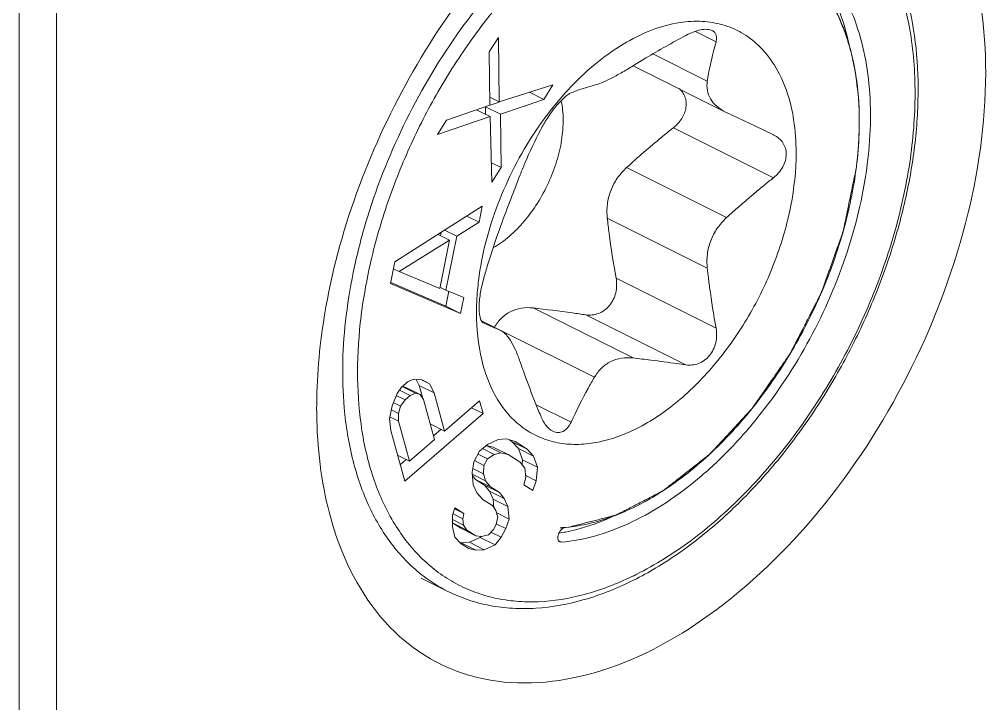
# Model space of a CAD drawing. Header units: millimetres. Extents: x 1177 to 4147, y 93 to 2194.
# Drawn here: x 3561.72 to 3568.16, y 1098.78 to 1103.33 of the extents above; entities that cross this region are included whole.
import ezdxf

# ---------------------------------------------------------------- set-up
doc = ezdxf.new("R2010")
doc.units = ezdxf.units.MM
doc.header["$LTSCALE"] = 0.1
doc.layers.get('0').update_dxf_attribs({"lineweight": 13})

# ---------------------------------------------------------------- blocks, each defined once
blk = doc.blocks.new('01')
for p, q in [((4016.8879, 674.7706), (4016.8879, 1166.673)), ((4017.2415, 678.2525), (4017.2415, 1164.9588)), ((4021.4458, 1158.4577), (4021.3587, 1158.319)), ((4021.3587, 1158.319), (4021.4458, 1158.4577)), ((4021.4458, 1158.4577), (4021.4527, 1157.8438)), ((4021.4527, 1157.8438), (4021.4458, 1158.4577)), ((4023.5157, 1158.4159), (4023.3185, 1158.5145)), ((4021.3587, 1158.319), (4021.3651, 1157.8128)), ((4021.3651, 1157.8128), (4021.3587, 1158.319)), ((4022.9134, 1158.3003), (4023.4324, 1158.0408)), ((4022.7261, 1158.1883), (4023.6068, 1157.7479)), ((4021.9638, 1158.0061), (4021.4527, 1157.8438)), ((4021.4527, 1157.8438), (4021.9638, 1158.0061)), ((4021.9638, 1158.0061), (4021.8768, 1157.8674)), ((4021.8768, 1157.8674), (4021.9638, 1158.0061)), ((4021.4527, 1157.8438), (4021.3641, 1157.888)), ((4021.8768, 1157.8674), (4021.741, 1157.9353)), ((4021.3651, 1157.8128), (4020.9526, 1157.6718)), ((4020.9526, 1157.6718), (4021.3651, 1157.8128)), ((4021.3238, 1157.726), (4021.3229, 1157.7971)), ((4021.4643, 1157.7264), (4021.3229, 1157.7971)), ((4021.3655, 1157.8117), (4021.4534, 1157.8417)), ((4021.8768, 1157.8674), (4021.4643, 1157.7264)), ((4021.4643, 1157.7264), (4021.8768, 1157.8674)), ((4021.3657, 1157.7051), (4020.8656, 1157.5331)), ((4020.8656, 1157.5331), (4021.3657, 1157.7051)), ((4021.3657, 1157.7051), (4021.2374, 1157.7692)), ((4021.3657, 1157.7051), (4021.3836, 1157.0815)), ((4021.3836, 1157.0815), (4021.3657, 1157.7051)), ((4021.4643, 1157.7264), (4021.4706, 1157.2202)), ((4021.4706, 1157.2202), (4021.4643, 1157.7264)), ((4023.6068, 1157.7479), (4023.6158, 1157.7435)), ((4023.6158, 1157.7435), (4023.8832, 1157.6162)), ((4020.9526, 1157.6718), (4020.8656, 1157.5331)), ((4020.8656, 1157.5331), (4020.9526, 1157.6718)), ((4024.0614, 1157.1232), (4023.1101, 1157.5988)), ((4023.8832, 1157.6162), (4024.0614, 1157.5312)), ((4024.0614, 1157.5312), (4024.0656, 1157.5291)), ((4021.4706, 1157.2202), (4021.3783, 1157.2664)), ((4021.4706, 1157.2202), (4021.3836, 1157.0815)), ((4021.3836, 1157.0815), (4021.4706, 1157.2202)), ((4022.6645, 1157.2195), (4023.6158, 1156.7439)), ((4021.2916, 1156.8538), (4020.4592, 1156.3224)), ((4020.4592, 1156.3224), (4021.2916, 1156.8538)), ((4021.2916, 1156.8538), (4021.2607, 1156.7005)), ((4021.2607, 1156.7005), (4021.2916, 1156.8538)), ((4021.2607, 1156.7005), (4021.0486, 1156.567)), ((4021.0486, 1156.567), (4021.2607, 1156.7005)), ((4021.2607, 1156.7005), (4021.1434, 1156.7592)), ((4022.4812, 1156.739), (4023.4324, 1156.2633)), ((4020.8943, 1156.5737), (4020.9004, 1156.604)), ((4021.0486, 1156.567), (4020.933, 1156.6248)), ((4020.5024, 1156.2307), (4020.9796, 1156.531)), ((4020.5024, 1156.2307), (4020.9796, 1156.531)), ((4020.9796, 1156.531), (4020.8711, 1156.5853)), ((4020.9796, 1156.531), (4020.8869, 1156.0713)), ((4020.9796, 1156.531), (4020.8869, 1156.0713)), ((4021.0486, 1156.567), (4020.9456, 1156.0562)), ((4020.9456, 1156.0562), (4021.0486, 1156.567)), ((4020.4592, 1156.3224), (4020.418, 1156.1181)), ((4020.418, 1156.1181), (4020.4592, 1156.3224)), ((4020.5024, 1156.2307), (4020.4463, 1156.2587)), ((4020.8869, 1156.0713), (4020.5024, 1156.2307)), ((4020.8869, 1156.0713), (4020.5024, 1156.2307)), ((4023.5157, 1155.6929), (4022.5644, 1156.1685)), ((4021.0856, 1155.8322), (4020.418, 1156.1181)), ((4020.418, 1156.1181), (4021.0856, 1155.8322)), ((4020.4216, 1156.1266), (4020.9442, 1155.9029)), ((4020.9456, 1156.0562), (4020.8895, 1156.0843)), ((4020.9442, 1155.9029), (4020.9728, 1156.0449)), ((4021.1165, 1155.9854), (4020.9456, 1156.0562)), ((4020.9456, 1156.0562), (4021.1165, 1155.9854)), ((4021.1165, 1155.9854), (4021.0856, 1155.8322)), ((4021.0856, 1155.8322), (4021.1165, 1155.9854)), ((4021.0856, 1155.8322), (4020.9442, 1155.9029)), ((4021.7743, 1155.8857), (4022.7256, 1155.4101)), ((4021.2833, 1155.7632), (4021.4728, 1155.6684)), ((4021.2834, 1155.763), (4021.4687, 1155.6704)), ((4023.2272, 1155.3446), (4022.2759, 1155.8202)), ((4021.3018, 1155.7434), (4021.3004, 1155.744)), ((4021.4728, 1155.6684), (4021.4687, 1155.6704)), ((4021.4733, 1155.6695), (4022.3589, 1155.2267)), ((4020.6407, 1155.2085), (4020.5876, 1155.1875)), ((4020.5876, 1155.1875), (4020.6407, 1155.2085)), ((4020.7207, 1155.2031), (4020.6407, 1155.2085)), ((4020.6407, 1155.2085), (4020.7207, 1155.2031)), ((4020.5241, 1155.1328), (4020.482, 1155.0716)), ((4020.482, 1155.0716), (4020.5241, 1155.1328)), ((4020.5876, 1155.1875), (4020.5241, 1155.1328)), ((4020.5241, 1155.1328), (4020.5876, 1155.1875)), ((4020.658, 1155.0744), (4020.5304, 1155.1382)), ((4020.5328, 1155.1403), (4020.5593, 1155.1323)), ((4020.7007, 1155.0616), (4020.5593, 1155.1323)), ((4020.6925, 1155.1479), (4020.6628, 1155.207)), ((4020.8339, 1155.0772), (4020.6925, 1155.1479)), ((4020.7263, 1155.025), (4020.6925, 1155.1479)), ((4020.7904, 1155.1638), (4020.719, 1155.1996)), ((4020.7904, 1155.1638), (4020.7207, 1155.2031)), ((4020.7207, 1155.2031), (4020.7904, 1155.1638)), ((4020.8339, 1155.0772), (4020.7904, 1155.1638)), ((4020.7904, 1155.1638), (4020.8339, 1155.0772)), ((4020.482, 1155.0716), (4020.4351, 1154.9566)), ((4020.4351, 1154.9566), (4020.482, 1155.0716)), ((4020.5572, 1155.0123), (4020.4733, 1155.0543)), ((4020.6048, 1155.0534), (4020.5041, 1155.1038)), ((4020.6048, 1155.0534), (4020.5572, 1155.0123)), ((4020.5572, 1155.0123), (4020.6048, 1155.0534)), ((4020.658, 1155.0744), (4020.6048, 1155.0534)), ((4020.6048, 1155.0534), (4020.658, 1155.0744)), ((4020.7007, 1155.0616), (4020.658, 1155.0744)), ((4020.658, 1155.0744), (4020.7007, 1155.0616)), ((4020.7332, 1155.0151), (4020.7007, 1155.0616)), ((4020.7007, 1155.0616), (4020.7332, 1155.0151)), ((4020.9333, 1154.7158), (4020.8339, 1155.0772)), ((4020.8339, 1155.0772), (4020.9333, 1154.7158)), ((4020.4351, 1154.9566), (4020.4096, 1154.8353)), ((4020.4096, 1154.8353), (4020.4351, 1154.9566)), ((4020.5152, 1154.9512), (4020.4489, 1154.9843)), ((4020.5152, 1154.9512), (4020.4945, 1154.8837)), ((4020.4945, 1154.8837), (4020.5152, 1154.9512)), ((4020.5572, 1155.0123), (4020.5152, 1154.9512)), ((4020.5152, 1154.9512), (4020.5572, 1155.0123)), ((4020.8381, 1154.6337), (4020.7332, 1155.0151)), ((4020.7332, 1155.0151), (4020.8381, 1154.6337)), ((4021.2665, 1155.0033), (4020.9333, 1154.7158)), ((4020.9333, 1154.7158), (4021.2665, 1155.0033)), ((4021.2997, 1154.8829), (4021.1903, 1154.9376)), ((4021.2997, 1154.8829), (4021.2665, 1155.0033)), ((4021.2665, 1155.0033), (4021.2997, 1154.8829)), ((4022.1359, 1154.799), (4021.8051, 1154.9644)), ((4020.4952, 1154.8097), (4020.4129, 1154.8509)), ((4020.4945, 1154.8837), (4020.4269, 1154.9174)), ((4020.4945, 1154.8837), (4020.4952, 1154.8097)), ((4020.4952, 1154.8097), (4020.4945, 1154.8837)), ((4021.2997, 1154.8829), (4020.5539, 1154.2394)), ((4020.5539, 1154.2394), (4021.2997, 1154.8829)), ((4020.4096, 1154.8353), (4020.4213, 1154.7212)), ((4020.4213, 1154.7212), (4020.4096, 1154.8353)), ((4020.6001, 1154.4283), (4020.4952, 1154.8097)), ((4020.4952, 1154.8097), (4020.6001, 1154.4283)), ((4020.9333, 1154.7158), (4020.7967, 1154.7841)), ((4020.5539, 1154.2394), (4020.4213, 1154.7212)), ((4020.4213, 1154.7212), (4020.5539, 1154.2394)), ((4020.8284, 1154.669), (4020.9013, 1154.7319)), ((4020.8381, 1154.6337), (4020.6001, 1154.4283)), ((4020.6001, 1154.4283), (4020.8381, 1154.6337)), ((4021.3401, 1154.5888), (4021.2666, 1154.5247)), ((4021.3401, 1154.5888), (4021.2666, 1154.5247)), ((4021.3274, 1154.5786), (4021.3958, 1154.5631)), ((4021.4688, 1154.5078), (4021.3274, 1154.5786)), ((4021.4422, 1154.6349), (4021.3401, 1154.5888)), ((4021.4422, 1154.6349), (4021.3401, 1154.5888)), ((4021.5218, 1154.6399), (4021.4422, 1154.6349)), ((4021.5218, 1154.6399), (4021.4422, 1154.6349)), ((4021.6045, 1154.6154), (4021.5218, 1154.6399)), ((4021.6045, 1154.6154), (4021.5218, 1154.6399)), ((4021.5774, 1154.6142), (4021.5497, 1154.6316)), ((4021.7189, 1154.5435), (4021.5774, 1154.6142)), ((4021.6377, 1154.5487), (4021.5774, 1154.6142)), ((4021.7189, 1154.5435), (4021.6045, 1154.6154)), ((4021.7189, 1154.5435), (4021.6045, 1154.6154)), ((4020.6001, 1154.4283), (4020.4863, 1154.4853)), ((4021.2666, 1154.5247), (4021.2105, 1154.4222)), ((4021.2666, 1154.5247), (4021.2105, 1154.4222)), ((4021.3412, 1154.4503), (4021.2518, 1154.495)), ((4021.4034, 1154.4938), (4021.2939, 1154.5486)), ((4021.3412, 1154.4503), (4021.4034, 1154.4938)), ((4021.3412, 1154.4503), (4021.4034, 1154.4938)), ((4021.5372, 1154.4924), (4021.3958, 1154.5631)), ((4021.4034, 1154.4938), (4021.4688, 1154.5078)), ((4021.4034, 1154.4938), (4021.4688, 1154.5078)), ((4021.4688, 1154.5078), (4021.5372, 1154.4924)), ((4021.4688, 1154.5078), (4021.5372, 1154.4924)), ((4021.5372, 1154.4924), (4021.6516, 1154.4204)), ((4021.5372, 1154.4924), (4021.6516, 1154.4204)), ((4021.7791, 1154.478), (4021.6377, 1154.5487)), ((4021.6755, 1154.4422), (4021.6377, 1154.5487)), ((4021.7791, 1154.478), (4021.7189, 1154.5435)), ((4021.7791, 1154.478), (4021.7189, 1154.5435)), ((4021.817, 1154.3715), (4021.7791, 1154.478)), ((4021.817, 1154.3715), (4021.7791, 1154.478)), ((4020.511, 1154.3952), (4020.568, 1154.4444)), ((4021.2105, 1154.4222), (4021.1943, 1154.3222)), ((4021.2105, 1154.4222), (4021.1943, 1154.3222)), ((4021.3075, 1154.3887), (4021.2166, 1154.4342)), ((4021.3025, 1154.3092), (4021.3075, 1154.3887)), ((4021.3025, 1154.3092), (4021.3075, 1154.3887)), ((4021.3075, 1154.3887), (4021.3412, 1154.4503)), ((4021.3075, 1154.3887), (4021.3412, 1154.4503)), ((4021.6516, 1154.4204), (4021.6975, 1154.3639)), ((4021.6516, 1154.4204), (4021.6975, 1154.3639)), ((4021.6709, 1154.3967), (4021.6755, 1154.4422)), ((4021.817, 1154.3715), (4021.6755, 1154.4422)), ((4021.1943, 1154.3222), (4021.2066, 1154.2041)), ((4021.1943, 1154.3222), (4021.2066, 1154.2041)), ((4021.3229, 1154.2412), (4021.1961, 1154.3046)), ((4021.2275, 1154.2554), (4021.1974, 1154.2924)), ((4021.3025, 1154.3092), (4021.2005, 1154.3602)), ((4021.3229, 1154.2412), (4021.3025, 1154.3092)), ((4021.3229, 1154.2412), (4021.3025, 1154.3092)), ((4021.6975, 1154.3639), (4021.7068, 1154.2754)), ((4021.6975, 1154.3639), (4021.7068, 1154.2754)), ((4021.8038, 1154.242), (4021.7051, 1154.2913)), ((4021.8038, 1154.242), (4021.817, 1154.3715)), ((4021.8038, 1154.242), (4021.817, 1154.3715)), ((4021.2066, 1154.2041), (4021.2413, 1154.1271)), ((4021.2066, 1154.2041), (4021.2413, 1154.1271)), ((4021.3689, 1154.1847), (4021.2275, 1154.2554)), ((4021.3133, 1154.2015), (4021.2275, 1154.2554)), ((4021.4547, 1154.1308), (4021.3133, 1154.2015)), ((4021.3592, 1154.145), (4021.3133, 1154.2015)), ((4021.3689, 1154.1847), (4021.3229, 1154.2412)), ((4021.3689, 1154.1847), (4021.3229, 1154.2412)), ((4021.7068, 1154.2754), (4021.6874, 1154.2049)), ((4021.7068, 1154.2754), (4021.6874, 1154.2049)), ((4021.6874, 1154.2049), (4021.7732, 1154.1509)), ((4021.6874, 1154.2049), (4021.7732, 1154.1509)), ((4021.7732, 1154.1509), (4021.8038, 1154.242)), ((4021.7732, 1154.1509), (4021.8038, 1154.242)), ((4021.2413, 1154.1271), (4021.3016, 1154.0617)), ((4021.2413, 1154.1271), (4021.3016, 1154.0617)), ((4021.5007, 1154.0743), (4021.3592, 1154.145)), ((4021.394, 1154.068), (4021.3592, 1154.145)), ((4021.4547, 1154.1308), (4021.3689, 1154.1847)), ((4021.4547, 1154.1308), (4021.3689, 1154.1847)), ((4021.5007, 1154.0743), (4021.4547, 1154.1308)), ((4021.5007, 1154.0743), (4021.4547, 1154.1308)), ((4021.3016, 1154.0617), (4021.3874, 1154.0077)), ((4021.3016, 1154.0617), (4021.3874, 1154.0077)), ((4021.4027, 1153.9848), (4021.394, 1154.068)), ((4021.5354, 1153.9973), (4021.394, 1154.068)), ((4021.5354, 1153.9973), (4021.5007, 1154.0743)), ((4021.5354, 1153.9973), (4021.5007, 1154.0743)), ((4021.0291, 1153.985), (4021.0097, 1153.9145)), ((4021.0291, 1153.985), (4021.0097, 1153.9145)), ((4021.1067, 1153.881), (4021.0134, 1153.9277)), ((4021.1149, 1153.931), (4021.0264, 1153.9752)), ((4021.1149, 1153.931), (4021.0291, 1153.985)), ((4021.1149, 1153.931), (4021.0291, 1153.985)), ((4021.1067, 1153.881), (4021.1149, 1153.931)), ((4021.1067, 1153.881), (4021.1149, 1153.931)), ((4021.3874, 1154.0077), (4021.4191, 1153.9602)), ((4021.3874, 1154.0077), (4021.4191, 1153.9602)), ((4021.4191, 1153.9602), (4021.4395, 1153.8922)), ((4021.4191, 1153.9602), (4021.4395, 1153.8922)), ((4021.5477, 1153.8792), (4021.4249, 1153.9406)), ((4021.5477, 1153.8792), (4021.5354, 1153.9973)), ((4021.5477, 1153.8792), (4021.5354, 1153.9973)), ((4021.0097, 1153.9145), (4021.0078, 1153.8054)), ((4021.0097, 1153.9145), (4021.0078, 1153.8054)), ((4021.1446, 1153.7745), (4021.0084, 1153.8426)), ((4021.0889, 1153.7912), (4021.0084, 1153.8419)), ((4021.1129, 1153.822), (4021.009, 1153.8739)), ((4021.1129, 1153.822), (4021.1067, 1153.881)), ((4021.1129, 1153.822), (4021.1067, 1153.881)), ((4021.4395, 1153.8922), (4021.4202, 1153.8217)), ((4021.4395, 1153.8922), (4021.4202, 1153.8217)), ((4021.5172, 1153.7882), (4021.4238, 1153.8349)), ((4021.5172, 1153.7882), (4021.5477, 1153.8792)), ((4021.5172, 1153.7882), (4021.5477, 1153.8792)), ((4021.0078, 1153.8054), (4021.0313, 1153.7079)), ((4021.0078, 1153.8054), (4021.0313, 1153.7079)), ((4021.2303, 1153.7205), (4021.0889, 1153.7912)), ((4021.1446, 1153.7745), (4021.1129, 1153.822)), ((4021.1446, 1153.7745), (4021.1129, 1153.822)), ((4021.2303, 1153.7205), (4021.1446, 1153.7745)), ((4021.2303, 1153.7205), (4021.1446, 1153.7745)), ((4021.3977, 1153.7806), (4021.3498, 1153.7281)), ((4021.3977, 1153.7806), (4021.3498, 1153.7281)), ((4021.4723, 1153.7062), (4021.3744, 1153.7551)), ((4021.4202, 1153.8217), (4021.3977, 1153.7806)), ((4021.4202, 1153.8217), (4021.3977, 1153.7806)), ((4021.4723, 1153.7062), (4021.5172, 1153.7882)), ((4021.4723, 1153.7062), (4021.5172, 1153.7882)), ((4022.08, 1153.7989), (4022.0858, 1153.7994)), ((4022.0858, 1153.7994), (4022.1194, 1153.8029)), ((4021.0313, 1153.7079), (4021.0916, 1153.6424)), ((4021.0313, 1153.7079), (4021.0916, 1153.6424)), ((4021.08, 1153.655), (4021.09, 1153.6527)), ((4021.09, 1153.6527), (4021.1696, 1153.6578)), ((4021.2314, 1153.582), (4021.09, 1153.6527)), ((4021.1696, 1153.6578), (4021.2717, 1153.7038)), ((4021.3111, 1153.587), (4021.1696, 1153.6578)), ((4021.2845, 1153.7141), (4021.2303, 1153.7205)), ((4021.2845, 1153.7141), (4021.2303, 1153.7205)), ((4021.2717, 1153.7038), (4021.2818, 1153.7162)), ((4021.4131, 1153.6331), (4021.2717, 1153.7038)), ((4021.3498, 1153.7281), (4021.2845, 1153.7141)), ((4021.3498, 1153.7281), (4021.2845, 1153.7141)), ((4021.4131, 1153.6331), (4021.4723, 1153.7062)), ((4021.4131, 1153.6331), (4021.4723, 1153.7062)), ((4022.0464, 1153.6589), (4022.0197, 1153.6722)), ((4022.0464, 1153.6589), (4022.0297, 1153.6618)), ((4021.0916, 1153.6424), (4021.163, 1153.5975)), ((4021.0916, 1153.6424), (4021.163, 1153.5975)), ((4021.163, 1153.5975), (4021.2314, 1153.582)), ((4021.163, 1153.5975), (4021.2314, 1153.582)), ((4021.2314, 1153.582), (4021.3111, 1153.587)), ((4021.2314, 1153.582), (4021.3111, 1153.587)), ((4021.3111, 1153.587), (4021.4131, 1153.6331)), ((4021.3111, 1153.587), (4021.4131, 1153.6331)), ((4020.9644, 1153.1914), (4020.7109, 1153.3182))]:
    blk.add_line(p, q)
for centre, radius, start, end in [((4024.5685, 1155.713), 3.3325, 144.93887, 145.53874), ((4027.6865, 1152.3497), 5.99, 131.70938, 132.81259), ((4029.5672, 1156.919), 6.1697, 186.10007, 186.61048), ((4023.9851, 1155.8085), 2.7498, 171.93049, 172.78946), ((4023.5438, 1155.8393), 2.3072, 178.82337, 179.99663), ((4023.4663, 1155.8393), 2.2297, 179.99586, 181.46265), ((4015.8845, 1143.1333), 13.7245, 65.99091, 66.75163), ((4021.2967, 1142.7362), 12.7541, 82.798, 83.56763), ((4021.7465, 1155.4491), 1.7269, 279.21284, 281.29787), ((4021.6192, 1154.4989), 1.4623, 232.56694, 243.39728), ((4021.4231, 1156.0194), 2.9823, 295.68553, 296.56658)]:
    blk.add_arc(centre, radius, start, end)
for points, knots in [([(4023.451, 1160.6431), (4023.7844, 1160.7378), (4024.3171, 1160.7846), (4024.9549, 1160.5571), (4025.5066, 1160.1553), (4025.9853, 1159.3136), (4026.0803, 1158.5371), (4026.0803, 1158.1199)], [0, 0, 0, 0, 0.241229, 0.353155, 0.465495, 0.709646, 1, 1, 1, 1]), ([(4022.7569, 1153.352), (4022.9384, 1153.4428), (4023.2982, 1153.6699), (4023.7923, 1154.1052), (4024.2472, 1154.6338), (4024.646, 1155.236), (4024.9739, 1155.8893), (4025.2187, 1156.5694), (4025.3711, 1157.2507), (4025.4253, 1157.9083), (4025.3789, 1158.5182), (4025.2326, 1159.0584), (4025.0243, 1159.4422), (4024.8124, 1159.6873), (4024.6364, 1159.8377), (4024.4418, 1159.9566), (4024.2308, 1160.0426), (4024.0055, 1160.0949), (4023.6831, 1160.1196), (4023.2518, 1160.0591), (4022.9219, 1159.9297), (4022.7569, 1159.8472)], [0, 0, 0, 0, 0.063265, 0.131823, 0.204585, 0.280032, 0.356417, 0.431911, 0.504761, 0.573445, 0.636852, 0.694489, 0.746724, 0.771287, 0.795134, 0.818602, 0.84206, 0.865879, 0.890399, 0.942508, 1, 1, 1, 1]), ([(4024.408, 1160.0785), (4024.52, 1160.0225), (4024.7342, 1159.8792), (4024.9995, 1159.5875), (4025.2056, 1159.2279), (4025.3495, 1158.8108), (4025.43, 1158.3459), (4025.4467, 1157.8436), (4025.3999, 1157.3146), (4025.2911, 1156.7705), (4025.1229, 1156.2234), (4024.8992, 1155.6856), (4024.6253, 1155.1695), (4024.3072, 1154.6866), (4023.9522, 1154.2482), (4023.568, 1153.8641), (4023.1632, 1153.543), (4022.8757, 1153.3703), (4022.7309, 1153.2979)], [0, 0, 0, 0, 0.046374, 0.094191, 0.144678, 0.198693, 0.256662, 0.318598, 0.384166, 0.452757, 0.523561, 0.595631, 0.66795, 0.739486, 0.809251, 0.876361, 0.940103, 1, 1, 1, 1]), ([(4022.2603, 1159.7152), (4022.0394, 1159.5619), (4021.6137, 1159.1963), (4021.2546, 1158.7667), (4021.086, 1158.5323)], [0, 0, 0, 0, 0.482181, 1, 1, 1, 1]), ([(4019.7509, 1155.5259), (4019.8412, 1156.3163), (4020.3417, 1157.86), (4021.2935, 1159.1753), (4021.878, 1159.71)], [0, 0, 0, 0, 0.501063, 1, 1, 1, 1]), ([(4024.779, 1158.4008), (4024.7545, 1158.5111), (4024.6921, 1158.721), (4024.5951, 1158.9179), (4024.5394, 1159.007)], [0, 0, 0, 0, 0.518165, 1, 1, 1, 1]), ([(4021.5543, 1158.8928), (4021.4262, 1158.7488), (4021.1825, 1158.4427), (4020.8632, 1157.9456), (4020.5913, 1157.4146), (4020.3738, 1156.8632), (4020.2161, 1156.3052), (4020.1221, 1155.7543), (4020.0943, 1155.2244), (4020.1214, 1154.8814), (4020.1474, 1154.7179)], [0, 0, 0, 0, 0.127491, 0.258267, 0.390299, 0.521487, 0.64978, 0.77329, 0.890419, 1, 1, 1, 1]), ([(4024.8684, 1157.9054), (4024.8651, 1157.9318), (4024.8603, 1157.9715), (4024.8546, 1158.0178), (4024.8514, 1158.0442), (4024.849, 1158.064), (4024.847, 1158.0806), (4024.8454, 1158.0938), (4024.8444, 1158.102), (4024.8435, 1158.1087), (4024.843, 1158.1128), (4024.8427, 1158.1157), (4024.8425, 1158.1173), (4024.8421, 1158.1189), (4024.8417, 1158.1208), (4024.8407, 1158.1255), (4024.8393, 1158.1325), (4024.8373, 1158.1419), (4024.8354, 1158.1513), (4024.8328, 1158.1638), (4024.8282, 1158.1857), (4024.8217, 1158.2169), (4024.8152, 1158.2481), (4024.8106, 1158.27), (4024.808, 1158.2825), (4024.806, 1158.2919), (4024.8041, 1158.3013), (4024.8026, 1158.3083), (4024.8017, 1158.313), (4024.8012, 1158.3149), (4024.8009, 1158.3165), (4024.8005, 1158.318), (4024.7997, 1158.3205), (4024.7986, 1158.3242), (4024.7968, 1158.33), (4024.7946, 1158.3373), (4024.791, 1158.349), (4024.7865, 1158.3636), (4024.7812, 1158.3811), (4024.7758, 1158.3987), (4024.7704, 1158.4162), (4024.765, 1158.4337), (4024.7597, 1158.4512), (4024.7552, 1158.4658), (4024.7516, 1158.4775), (4024.7494, 1158.4848), (4024.7476, 1158.4907), (4024.7463, 1158.495), (4024.7451, 1158.4987), (4024.7444, 1158.5012), (4024.7439, 1158.5027), (4024.7436, 1158.5038), (4024.7431, 1158.5048), (4024.7426, 1158.5062), (4024.7416, 1158.5085), (4024.7402, 1158.5119), (4024.7385, 1158.5159), (4024.7362, 1158.5213), (4024.7334, 1158.528), (4024.7289, 1158.5388), (4024.7232, 1158.5523), (4024.7164, 1158.5684), (4024.7097, 1158.5846), (4024.7029, 1158.6008), (4024.6961, 1158.6169), (4024.6893, 1158.6331), (4024.6836, 1158.6466), (4024.6791, 1158.6573), (4024.6763, 1158.6641), (4024.674, 1158.6695), (4024.6726, 1158.6728), (4024.6716, 1158.6752), (4024.671, 1158.6765), (4024.6703, 1158.6777), (4024.6695, 1158.6793), (4024.6675, 1158.6829), (4024.6644, 1158.6884), (4024.6603, 1158.6958), (4024.6563, 1158.7031), (4024.6508, 1158.7129), (4024.6413, 1158.73), (4024.6277, 1158.7545), (4024.6141, 1158.779), (4024.6046, 1158.7961), (4024.5992, 1158.8059), (4024.5951, 1158.8132), (4024.591, 1158.8206), (4024.588, 1158.8261), (4024.586, 1158.8298), (4024.5851, 1158.8313), (4024.5844, 1158.8325), (4024.5837, 1158.8337), (4024.5822, 1158.8356), (4024.5802, 1158.8384), (4024.577, 1158.8429), (4024.5729, 1158.8485), (4024.5664, 1158.8574), (4024.5583, 1158.8686), (4024.5486, 1158.882), (4024.5356, 1158.8999), (4024.5194, 1158.9223), (4024.4999, 1158.9491), (4024.487, 1158.967), (4024.4805, 1158.976)], [0, 0, 0, 0, 0.0625, 0.09375, 0.109375, 0.125, 0.140625, 0.148438, 0.15625, 0.160156, 0.164062, 0.166016, 0.166992, 0.167969, 0.169922, 0.171875, 0.179688, 0.1875, 0.195312, 0.203125, 0.21875, 0.25, 0.28125, 0.296875, 0.304688, 0.3125, 0.320312, 0.328125, 0.330078, 0.332031, 0.333008, 0.333984, 0.335938, 0.339844, 0.34375, 0.351562, 0.359375, 0.375, 0.390625, 0.40625, 0.421875, 0.4375, 0.453125, 0.46875, 0.476562, 0.484375, 0.488281, 0.492188, 0.496094, 0.498047, 0.499023, 0.5, 0.500977, 0.501953, 0.503906, 0.507812, 0.511719, 0.515625, 0.523438, 0.53125, 0.546875, 0.5625, 0.578125, 0.59375, 0.609375, 0.625, 0.640625, 0.648438, 0.65625, 0.660156, 0.664062, 0.666016, 0.666992, 0.667969, 0.669922, 0.671875, 0.679688, 0.6875, 0.695312, 0.703125, 0.71875, 0.75, 0.78125, 0.796875, 0.804688, 0.8125, 0.820312, 0.828125, 0.830078, 0.832031, 0.833008, 0.833984, 0.835938, 0.839844, 0.84375, 0.851562, 0.859375, 0.875, 0.890625, 0.90625, 0.9375, 0.96875, 1, 1, 1, 1]), ([(4024.8724, 1157.4651), (4024.8808, 1157.6076), (4024.8801, 1157.8838), (4024.8215, 1158.2783), (4024.7064, 1158.6286), (4024.5889, 1158.8339), (4024.5215, 1158.9238)], [0, 0, 0, 0, 0.280138, 0.540178, 0.77953, 1, 1, 1, 1]), ([(4022.0464, 1153.6589), (4022.1518, 1153.6681), (4022.369, 1153.7097), (4022.6906, 1153.8302), (4023.0127, 1154.0081), (4023.329, 1154.2394), (4023.6333, 1154.5195), (4024.0193, 1154.9557), (4024.4317, 1155.5827), (4024.7307, 1156.2745), (4024.8894, 1156.846), (4024.9634, 1157.2662), (4024.9917, 1157.6731), (4024.9687, 1158.1678), (4024.8829, 1158.5241), (4024.7882, 1158.7345)], [0, 0, 0, 0, 0.049411, 0.10258, 0.159713, 0.220696, 0.28513, 0.352417, 0.492284, 0.633465, 0.702331, 0.76887, 0.832367, 0.892274, 1, 1, 1, 1]), ([(4023.1729, 1158.5985), (4023.2424, 1158.609), (4023.38, 1158.6171), (4023.5807, 1158.5846), (4023.7635, 1158.5075), (4023.8688, 1158.4286), (4023.9163, 1158.3837)], [0, 0, 0, 0, 0.263216, 0.512472, 0.755201, 1, 1, 1, 1]), ([(4021.086, 1158.5323), (4020.8915, 1158.262), (4020.5475, 1157.6882), (4020.237, 1156.9168), (4020.0707, 1156.2857), (4019.9672, 1155.6821), (4019.9526, 1155.2281), (4019.9784, 1154.9363)], [0, 0, 0, 0, 0.260591, 0.521022, 0.64786, 0.770696, 1, 1, 1, 1]), ([(4022.1084, 1157.9594), (4022.1883, 1158.0456), (4022.3535, 1158.2034), (4022.6942, 1158.4492), (4022.9825, 1158.5697), (4023.1729, 1158.5985)], [0, 0, 0, 0, 0.279855, 0.541423, 1, 1, 1, 1]), ([(4023.2272, 1158.4756), (4023.2505, 1158.4881), (4023.2965, 1158.5096), (4023.3651, 1158.5305), (4023.4268, 1158.5371), (4023.4646, 1158.5296), (4023.4794, 1158.5221)], [0, 0, 0, 0, 0.300242, 0.57566, 0.811056, 1, 1, 1, 1]), ([(4023.4794, 1158.5221), (4023.4883, 1158.5177), (4023.5044, 1158.506), (4023.5191, 1158.4796), (4023.5226, 1158.4483), (4023.5188, 1158.4268), (4023.5157, 1158.4159)], [0, 0, 0, 0, 0.241904, 0.472848, 0.720057, 1, 1, 1, 1]), ([(4022.7256, 1158.1872), (4022.7662, 1158.2127), (4022.9308, 1158.3133), (4023.0994, 1158.4073), (4023.2272, 1158.4756)], [0, 0, 0, 0, 0.248883, 1, 1, 1, 1]), ([(4023.5157, 1158.4159), (4023.5072, 1158.3857), (4023.4739, 1158.262), (4023.4472, 1158.1364), (4023.4324, 1158.0408)], [0, 0, 0, 0, 0.244334, 1, 1, 1, 1]), ([(4023.9163, 1158.3837), (4023.9756, 1158.3278), (4024.0828, 1158.1933), (4024.1956, 1157.9499), (4024.2634, 1157.6666), (4024.2772, 1157.4647), (4024.2772, 1157.3598)], [0, 0, 0, 0, 0.219653, 0.457363, 0.717236, 1, 1, 1, 1]), ([(4022.3589, 1158.0038), (4022.382, 1158.0097), (4022.4345, 1158.0289), (4022.5198, 1158.0689), (4022.6195, 1158.1226), (4022.6893, 1158.1644), (4022.7256, 1158.1872)], [0, 0, 0, 0, 0.174041, 0.406426, 0.687634, 1, 1, 1, 1]), ([(4026.0803, 1158.1199), (4026.0803, 1157.6393), (4025.9328, 1156.6403), (4025.3842, 1155.2196), (4024.5583, 1153.945), (4023.8381, 1153.2445), (4023.4507, 1152.9672)], [0, 0, 0, 0, 0.241612, 0.501416, 0.760461, 1, 1, 1, 1]), ([(4022.1359, 1157.93), (4022.1529, 1157.9369), (4022.2258, 1157.9656), (4022.3007, 1157.9892), (4022.3589, 1158.0038)], [0, 0, 0, 0, 0.234293, 1, 1, 1, 1]), ([(4023.163, 1157.9726), (4023.1755, 1157.9618), (4023.1982, 1157.9371), (4023.2218, 1157.8924), (4023.233, 1157.8422), (4023.2306, 1157.7701), (4023.1942, 1157.6803), (4023.1409, 1157.6233), (4023.1101, 1157.5988)], [0, 0, 0, 0, 0.115359, 0.230174, 0.347259, 0.468733, 0.726294, 1, 1, 1, 1]), ([(4023.4324, 1158.0408), (4023.428, 1158.0122), (4023.4273, 1157.9533), (4023.459, 1157.8688), (4023.5216, 1157.7978), (4023.5766, 1157.763), (4023.6068, 1157.7479)], [0, 0, 0, 0, 0.237288, 0.472424, 0.723454, 1, 1, 1, 1]), ([(4021.8407, 1157.6274), (4021.8615, 1157.657), (4021.9451, 1157.772), (4022.0362, 1157.8816), (4022.1084, 1157.9594)], [0, 0, 0, 0, 0.253987, 1, 1, 1, 1]), ([(4021.8474, 1157.5817), (4021.8664, 1157.6189), (4021.9111, 1157.6945), (4021.9754, 1157.7827), (4022.0319, 1157.847), (4022.0706, 1157.8852), (4022.1044, 1157.9127), (4022.1261, 1157.9259), (4022.1359, 1157.93)], [0, 0, 0, 0, 0.273641, 0.574888, 0.714236, 0.83469, 0.930719, 1, 1, 1, 1]), ([(4024.8769, 1157.5684), (4024.877, 1157.5753), (4024.8773, 1157.589), (4024.8777, 1157.6062), (4024.8779, 1157.6182), (4024.878, 1157.6251), (4024.878, 1157.6353), (4024.8781, 1157.6506), (4024.8781, 1157.6659), (4024.8782, 1157.6762), (4024.8781, 1157.6829), (4024.878, 1157.6914), (4024.8778, 1157.7015), (4024.8777, 1157.71), (4024.8776, 1157.7167), (4024.8776, 1157.7209), (4024.8775, 1157.7243), (4024.8775, 1157.7268), (4024.8774, 1157.7289), (4024.8774, 1157.7306), (4024.8774, 1157.7318), (4024.8773, 1157.7334), (4024.8773, 1157.7353), (4024.8772, 1157.7378), (4024.8771, 1157.7407), (4024.877, 1157.7446), (4024.8768, 1157.7494), (4024.8766, 1157.7572), (4024.8763, 1157.765), (4024.876, 1157.7728), (4024.8758, 1157.7787), (4024.8756, 1157.7845), (4024.8755, 1157.7889), (4024.8754, 1157.7919), (4024.8754, 1157.7931), (4024.8753, 1157.7941), (4024.8753, 1157.7949), (4024.8752, 1157.7964), (4024.8751, 1157.7984), (4024.8749, 1157.8017), (4024.8747, 1157.8059), (4024.8744, 1157.8125), (4024.8739, 1157.8208), (4024.8734, 1157.8307), (4024.873, 1157.8381), (4024.8728, 1157.8431), (4024.8727, 1157.8452), (4024.8726, 1157.8468), (4024.8725, 1157.8486), (4024.8722, 1157.8518), (4024.8719, 1157.8563), (4024.8714, 1157.8636), (4024.8707, 1157.8727), (4024.8697, 1157.8872), (4024.8689, 1157.8981), (4024.8684, 1157.9054)], [0, 0, 0, 0, 0.0625, 0.125, 0.15625, 0.171875, 0.1875, 0.25, 0.3125, 0.328125, 0.34375, 0.375, 0.40625, 0.4375, 0.453125, 0.46875, 0.476562, 0.484375, 0.492188, 0.496094, 0.5, 0.503906, 0.507812, 0.515625, 0.523438, 0.53125, 0.546875, 0.5625, 0.59375, 0.609375, 0.625, 0.640625, 0.65625, 0.660156, 0.664062, 0.666016, 0.667969, 0.671875, 0.679688, 0.6875, 0.703125, 0.71875, 0.75, 0.78125, 0.8125, 0.820312, 0.828125, 0.832031, 0.835938, 0.84375, 0.859375, 0.875, 0.90625, 0.9375, 1, 1, 1, 1]), ([(4022.0424, 1157.856), (4022.0547, 1157.7974), (4022.0666, 1157.6716), (4022.0508, 1157.4764), (4022.0031, 1157.2737), (4021.9256, 1157.0726), (4021.822, 1156.882), (4021.6968, 1156.7105), (4021.5556, 1156.5657), (4021.45, 1156.4879), (4021.3961, 1156.456)], [0, 0, 0, 0, 0.110522, 0.231343, 0.360129, 0.493602, 0.627992, 0.759438, 0.884363, 1, 1, 1, 1]), ([(4021.2625, 1156.1946), (4021.2797, 1156.3161), (4021.3311, 1156.5614), (4021.4519, 1156.9217), (4021.6142, 1157.2716), (4021.7481, 1157.4927), (4021.8208, 1157.5987)], [0, 0, 0, 0, 0.241715, 0.492248, 0.746727, 1, 1, 1, 1]), ([(4023.1101, 1157.5988), (4023.0719, 1157.5685), (4022.92, 1157.4461), (4022.7718, 1157.319), (4022.6645, 1157.2195)], [0, 0, 0, 0, 0.249747, 1, 1, 1, 1]), ([(4021.652, 1157.1506), (4021.6665, 1157.1879), (4021.726, 1157.3341), (4021.7939, 1157.4768), (4021.8474, 1157.5817)], [0, 0, 0, 0, 0.253873, 1, 1, 1, 1]), ([(4024.0656, 1157.5291), (4024.0828, 1157.5205), (4024.1151, 1157.4996), (4024.1534, 1157.4568), (4024.1777, 1157.4046), (4024.183, 1157.3664), (4024.183, 1157.3471)], [0, 0, 0, 0, 0.253344, 0.500133, 0.746624, 1, 1, 1, 1]), ([(4024.8488, 1157.2148), (4024.8497, 1157.2219), (4024.8514, 1157.2362), (4024.8536, 1157.2541), (4024.8553, 1157.2684), (4024.8569, 1157.2826), (4024.8587, 1157.3004), (4024.8606, 1157.3182), (4024.8621, 1157.3324), (4024.863, 1157.343), (4024.864, 1157.3536), (4024.8647, 1157.3625), (4024.8654, 1157.3695), (4024.8658, 1157.374), (4024.8661, 1157.3775), (4024.8663, 1157.3802), (4024.8665, 1157.3824), (4024.8667, 1157.3842), (4024.8668, 1157.3854), (4024.8669, 1157.387), (4024.8671, 1157.389), (4024.8672, 1157.3916), (4024.8675, 1157.3947), (4024.8678, 1157.3988), (4024.8681, 1157.4039), (4024.8687, 1157.4121), (4024.8693, 1157.4203), (4024.8699, 1157.4285), (4024.8704, 1157.4346), (4024.8708, 1157.4408), (4024.8711, 1157.4454), (4024.8714, 1157.4485), (4024.8714, 1157.4498), (4024.8715, 1157.4508), (4024.8716, 1157.4517), (4024.8717, 1157.4532), (4024.8718, 1157.4554), (4024.872, 1157.4589), (4024.8722, 1157.4633), (4024.8726, 1157.4702), (4024.8731, 1157.479), (4024.8735, 1157.4877), (4024.8739, 1157.4946), (4024.8742, 1157.499), (4024.8744, 1157.5025), (4024.8745, 1157.5047), (4024.8746, 1157.5064), (4024.8747, 1157.5083), (4024.8748, 1157.5117), (4024.875, 1157.5165), (4024.8752, 1157.5242), (4024.8756, 1157.5338), (4024.8762, 1157.5492), (4024.8766, 1157.5607), (4024.8769, 1157.5684)], [0, 0, 0, 0, 0.0625, 0.125, 0.15625, 0.1875, 0.25, 0.3125, 0.34375, 0.375, 0.40625, 0.4375, 0.453125, 0.46875, 0.476562, 0.484375, 0.492188, 0.496094, 0.5, 0.503906, 0.507812, 0.515625, 0.523438, 0.53125, 0.546875, 0.5625, 0.59375, 0.609375, 0.625, 0.640625, 0.65625, 0.660156, 0.664062, 0.666016, 0.667969, 0.671875, 0.679688, 0.6875, 0.703125, 0.71875, 0.75, 0.78125, 0.796875, 0.8125, 0.820312, 0.828125, 0.832031, 0.835938, 0.84375, 0.859375, 0.875, 0.90625, 0.9375, 1, 1, 1, 1]), ([(4022.0802, 1153.7989), (4022.241, 1153.813), (4022.487, 1153.8755), (4022.7993, 1154.0177), (4023.1279, 1154.2129), (4023.5239, 1154.5371), (4023.9485, 1155.0194), (4024.3135, 1155.5806), (4024.6007, 1156.1927), (4024.7956, 1156.825), (4024.86, 1157.255), (4024.8724, 1157.4651)], [0, 0, 0, 0, 0.098298, 0.151974, 0.208695, 0.330535, 0.461657, 0.598465, 0.736688, 0.871895, 1, 1, 1, 1]), ([(4024.2772, 1157.3598), (4024.2772, 1157.1918), (4024.2392, 1156.8435), (4024.0901, 1156.3299), (4023.856, 1155.8335), (4023.5516, 1155.386), (4023.1964, 1155.0156), (4022.8657, 1154.7837), (4022.5958, 1154.6624), (4022.4014, 1154.6062), (4022.2125, 1154.5833), (4022.0894, 1154.591), (4022.0306, 1154.6007)], [0, 0, 0, 0, 0.128809, 0.266666, 0.408304, 0.547874, 0.679834, 0.799848, 0.854727, 0.906117, 0.954336, 1, 1, 1, 1]), ([(4024.183, 1157.3471), (4024.183, 1157.3266), (4024.1768, 1157.2842), (4024.1428, 1157.203), (4024.0968, 1157.1513), (4024.0614, 1157.1232)], [0, 0, 0, 0, 0.235347, 0.482572, 1, 1, 1, 1]), ([(4021.4687, 1156.67), (4021.4998, 1156.7528), (4021.5593, 1156.9136), (4021.622, 1157.0732), (4021.652, 1157.1506)], [0, 0, 0, 0, 0.515876, 1, 1, 1, 1]), ([(4022.1194, 1153.8029), (4022.1378, 1153.8076), (4022.1746, 1153.8169), (4022.2299, 1153.8309), (4022.2851, 1153.8449), (4022.3312, 1153.8565), (4022.368, 1153.8659), (4022.3956, 1153.8729), (4022.4232, 1153.8799), (4022.4509, 1153.8869), (4022.4739, 1153.8927), (4022.4923, 1153.8973), (4022.5061, 1153.9008), (4022.5176, 1153.9038), (4022.5268, 1153.9061), (4022.5337, 1153.9078), (4022.5406, 1153.9096), (4022.5464, 1153.911), (4022.551, 1153.9122), (4022.5539, 1153.9129), (4022.5562, 1153.9135), (4022.5579, 1153.914), (4022.5593, 1153.9143), (4022.5604, 1153.9146), (4022.5609, 1153.9147), (4022.5614, 1153.9148), (4022.5618, 1153.9151), (4022.5624, 1153.9154), (4022.5634, 1153.9159), (4022.5649, 1153.9167), (4022.5666, 1153.9176), (4022.569, 1153.9188), (4022.5719, 1153.9203), (4022.5766, 1153.9227), (4022.5825, 1153.9258), (4022.5895, 1153.9294), (4022.5966, 1153.9331), (4022.606, 1153.9379), (4022.6177, 1153.944), (4022.6318, 1153.9513), (4022.6506, 1153.961), (4022.6741, 1153.9731), (4022.7022, 1153.9877), (4022.7304, 1154.0023), (4022.7586, 1154.0169), (4022.7962, 1154.0363), (4022.8337, 1154.0557), (4022.8713, 1154.0752), (4022.8995, 1154.0898), (4022.9229, 1154.1019), (4022.9417, 1154.1116), (4022.9558, 1154.1189), (4022.9675, 1154.125), (4022.9769, 1154.1298), (4022.984, 1154.1335), (4022.991, 1154.1371), (4022.9969, 1154.1402), (4023.0016, 1154.1426), (4023.0045, 1154.1441), (4023.0069, 1154.1453), (4023.0086, 1154.1462), (4023.0101, 1154.147), (4023.0111, 1154.1475), (4023.0117, 1154.1478), (4023.0122, 1154.148), (4023.0126, 1154.1484), (4023.0132, 1154.1488), (4023.0142, 1154.1496), (4023.0156, 1154.1507), (4023.0173, 1154.1521), (4023.0196, 1154.1539), (4023.0225, 1154.1561), (4023.027, 1154.1597), (4023.0327, 1154.1642), (4023.0396, 1154.1696), (4023.0465, 1154.1749), (4023.0556, 1154.1821), (4023.0671, 1154.191), (4023.0808, 1154.2018), (4023.0991, 1154.2161), (4023.122, 1154.234), (4023.1494, 1154.2555), (4023.186, 1154.2842), (4023.2318, 1154.32), (4023.2775, 1154.3559), (4023.3142, 1154.3845), (4023.3416, 1154.406), (4023.3645, 1154.4239), (4023.3828, 1154.4383), (4023.3965, 1154.449), (4023.408, 1154.458), (4023.4171, 1154.4651), (4023.424, 1154.4705), (4023.4308, 1154.4759), (4023.4366, 1154.4804), (4023.4411, 1154.4839), (4023.4446, 1154.4866), (4023.4474, 1154.4889), (4023.4494, 1154.4904), (4023.4506, 1154.4913), (4023.4514, 1154.492), (4023.4522, 1154.4929), (4023.4533, 1154.494), (4023.4551, 1154.496), (4023.4578, 1154.4989), (4023.461, 1154.5023), (4023.4652, 1154.5069), (4023.4705, 1154.5126), (4023.4769, 1154.5195), (4023.4833, 1154.5263), (4023.4918, 1154.5355), (4023.5024, 1154.5469), (4023.5152, 1154.5606), (4023.5322, 1154.5789), (4023.5534, 1154.6018), (4023.5789, 1154.6292), (4023.6129, 1154.6658), (4023.6554, 1154.7116), (4023.6979, 1154.7573), (4023.7318, 1154.7939), (4023.7573, 1154.8214), (4023.7786, 1154.8442), (4023.7956, 1154.8625), (4023.8083, 1154.8763), (4023.819, 1154.8877), (4023.8274, 1154.8968), (4023.8338, 1154.9037), (4023.8402, 1154.9106), (4023.8455, 1154.9163), (4023.8498, 1154.9209), (4023.8529, 1154.9243), (4023.8556, 1154.9272), (4023.8575, 1154.9291), (4023.8585, 1154.9303), (4023.8593, 1154.9311), (4023.86, 1154.9322), (4023.861, 1154.9335), (4023.8626, 1154.9359), (4023.865, 1154.9393), (4023.8678, 1154.9434), (4023.8716, 1154.9489), (4023.8764, 1154.9557), (4023.882, 1154.9639), (4023.8877, 1154.972), (4023.8953, 1154.9829), (4023.9047, 1154.9966), (4023.9161, 1155.0129), (4023.9313, 1155.0347), (4023.9502, 1155.062), (4023.9729, 1155.0947), (4024.0032, 1155.1383), (4024.041, 1155.1929), (4024.0789, 1155.2474), (4024.1092, 1155.291), (4024.1319, 1155.3237), (4024.1508, 1155.351), (4024.166, 1155.3728), (4024.1773, 1155.3892), (4024.1887, 1155.4055), (4024.1982, 1155.4192), (4024.2057, 1155.4301), (4024.2105, 1155.4369), (4024.2143, 1155.4423), (4024.2171, 1155.4464), (4024.2195, 1155.4498), (4024.2211, 1155.4522), (4024.2221, 1155.4536), (4024.2228, 1155.4546), (4024.2233, 1155.4557), (4024.2241, 1155.4572), (4024.2254, 1155.4598), (4024.2273, 1155.4635), (4024.2296, 1155.4679), (4024.2326, 1155.4738), (4024.2364, 1155.4812), (4024.2425, 1155.493), (4024.2501, 1155.5078), (4024.2591, 1155.5255), (4024.2682, 1155.5432), (4024.2804, 1155.5669), (4024.2955, 1155.5964), (4024.3137, 1155.6319), (4024.3379, 1155.6791), (4024.3682, 1155.7382), (4024.3985, 1155.7973), (4024.4228, 1155.8446), (4024.441, 1155.8801), (4024.4561, 1155.9096), (4024.4682, 1155.9332), (4024.4773, 1155.951), (4024.4864, 1155.9687), (4024.494, 1155.9835), (4024.5001, 1155.9953), (4024.5039, 1156.0027), (4024.5069, 1156.0086), (4024.5092, 1156.013), (4024.5111, 1156.0167), (4024.5124, 1156.0193), (4024.5131, 1156.0208), (4024.5138, 1156.0219), (4024.5141, 1156.023), (4024.5147, 1156.0246), (4024.5156, 1156.0273), (4024.517, 1156.0311), (4024.5187, 1156.0358), (4024.5209, 1156.042), (4024.5236, 1156.0497), (4024.528, 1156.062), (4024.5335, 1156.0775), (4024.5402, 1156.096), (4024.5468, 1156.1146), (4024.5556, 1156.1393), (4024.5666, 1156.1702), (4024.5798, 1156.2073), (4024.5975, 1156.2567), (4024.6195, 1156.3186), (4024.6415, 1156.3804), (4024.6592, 1156.4298), (4024.6724, 1156.4669), (4024.6834, 1156.4978), (4024.6922, 1156.5225), (4024.6988, 1156.5411), (4024.7055, 1156.5596), (4024.711, 1156.5751), (4024.7154, 1156.5874), (4024.7181, 1156.5952), (4024.7203, 1156.6013), (4024.722, 1156.606), (4024.7234, 1156.6098), (4024.7243, 1156.6125), (4024.7249, 1156.6141), (4024.7253, 1156.6152), (4024.7255, 1156.6164), (4024.7259, 1156.618), (4024.7264, 1156.6207), (4024.7272, 1156.6246), (4024.7282, 1156.6293), (4024.7295, 1156.6355), (4024.7311, 1156.6433), (4024.7337, 1156.6558), (4024.7369, 1156.6714), (4024.7407, 1156.6902), (4024.7446, 1156.7089), (4024.7497, 1156.7339), (4024.7562, 1156.7651), (4024.7639, 1156.8026), (4024.7742, 1156.8526), (4024.7871, 1156.915), (4024.8025, 1156.9899), (4024.818, 1157.0649), (4024.8334, 1157.1398), (4024.8437, 1157.1898), (4024.8488, 1157.2148)], [0, 0, 0, 0, 0.015625, 0.03125, 0.046875, 0.0625, 0.070312, 0.078125, 0.085938, 0.09375, 0.101562, 0.105469, 0.109375, 0.113281, 0.115234, 0.117188, 0.119141, 0.121094, 0.12207, 0.123047, 0.123535, 0.124023, 0.124512, 0.124756, 0.124878, 0.125, 0.125122, 0.125244, 0.125488, 0.125977, 0.126465, 0.126953, 0.12793, 0.128906, 0.130859, 0.132812, 0.134766, 0.136719, 0.140625, 0.144531, 0.148438, 0.15625, 0.164062, 0.171875, 0.179688, 0.1875, 0.203125, 0.210938, 0.21875, 0.226562, 0.230469, 0.234375, 0.238281, 0.240234, 0.242188, 0.244141, 0.246094, 0.24707, 0.248047, 0.248535, 0.249023, 0.249512, 0.249756, 0.249878, 0.25, 0.250122, 0.250244, 0.250488, 0.250977, 0.251465, 0.251953, 0.25293, 0.253906, 0.255859, 0.257812, 0.259766, 0.261719, 0.265625, 0.269531, 0.273438, 0.28125, 0.289062, 0.296875, 0.3125, 0.328125, 0.335938, 0.34375, 0.351562, 0.355469, 0.359375, 0.363281, 0.365234, 0.367188, 0.369141, 0.371094, 0.37207, 0.373047, 0.374023, 0.374512, 0.374756, 0.375, 0.375244, 0.375488, 0.375977, 0.376953, 0.37793, 0.378906, 0.380859, 0.382812, 0.384766, 0.386719, 0.390625, 0.394531, 0.398438, 0.40625, 0.414062, 0.421875, 0.4375, 0.453125, 0.460938, 0.46875, 0.476562, 0.480469, 0.484375, 0.488281, 0.490234, 0.492188, 0.494141, 0.496094, 0.49707, 0.498047, 0.499023, 0.499512, 0.499756, 0.5, 0.500244, 0.500488, 0.500977, 0.501953, 0.50293, 0.503906, 0.505859, 0.507812, 0.509766, 0.511719, 0.515625, 0.519531, 0.523438, 0.53125, 0.539062, 0.546875, 0.5625, 0.578125, 0.585938, 0.59375, 0.601562, 0.605469, 0.609375, 0.613281, 0.617188, 0.619141, 0.621094, 0.62207, 0.623047, 0.624023, 0.624512, 0.624756, 0.625, 0.625244, 0.625488, 0.625977, 0.626953, 0.62793, 0.628906, 0.630859, 0.632812, 0.636719, 0.640625, 0.644531, 0.648438, 0.65625, 0.664062, 0.671875, 0.6875, 0.703125, 0.710938, 0.71875, 0.726562, 0.730469, 0.734375, 0.738281, 0.742188, 0.744141, 0.746094, 0.74707, 0.748047, 0.749023, 0.749512, 0.749756, 0.75, 0.750244, 0.750488, 0.750977, 0.751953, 0.75293, 0.753906, 0.755859, 0.757812, 0.761719, 0.765625, 0.769531, 0.773438, 0.78125, 0.789062, 0.796875, 0.8125, 0.828125, 0.835938, 0.84375, 0.851562, 0.855469, 0.859375, 0.863281, 0.867188, 0.869141, 0.871094, 0.87207, 0.873047, 0.874023, 0.874512, 0.874756, 0.875, 0.875244, 0.875488, 0.875977, 0.876953, 0.87793, 0.878906, 0.880859, 0.882812, 0.886719, 0.890625, 0.894531, 0.898438, 0.90625, 0.914062, 0.921875, 0.9375, 0.953125, 0.96875, 0.984375, 1, 1, 1, 1]), ([(4022.6645, 1157.2195), (4022.6316, 1157.189), (4022.5719, 1157.1214), (4022.5084, 1157.0022), (4022.4765, 1156.8718), (4022.4765, 1156.7827), (4022.4812, 1156.739)], [0, 0, 0, 0, 0.252147, 0.50318, 0.752544, 1, 1, 1, 1]), ([(4024.0614, 1157.1232), (4024.0307, 1157.0988), (4023.9086, 1157.0007), (4023.7888, 1156.8996), (4023.7011, 1156.8214)], [0, 0, 0, 0, 0.249785, 1, 1, 1, 1]), ([(4022.4812, 1156.739), (4022.4862, 1156.6914), (4022.509, 1156.5006), (4022.5393, 1156.3107), (4022.5644, 1156.1685)], [0, 0, 0, 0, 0.248696, 1, 1, 1, 1]), ([(4023.6158, 1156.7439), (4023.5829, 1156.7134), (4023.5232, 1156.6458), (4023.4597, 1156.5266), (4023.4278, 1156.3962), (4023.4278, 1156.307), (4023.4324, 1156.2633)], [0, 0, 0, 0, 0.252147, 0.50318, 0.752544, 1, 1, 1, 1]), ([(4021.3018, 1156.1514), (4021.3139, 1156.1948), (4021.3641, 1156.3694), (4021.4207, 1156.5422), (4021.4687, 1156.67)], [0, 0, 0, 0, 0.24812, 1, 1, 1, 1]), ([(4021.2371, 1155.8867), (4021.2375, 1155.9086), (4021.2406, 1155.9978), (4021.2486, 1156.0869), (4021.257, 1156.1537)], [0, 0, 0, 0, 0.245184, 1, 1, 1, 1]), ([(4021.2618, 1155.8866), (4021.2618, 1155.9308), (4021.2706, 1156.0202), (4021.2896, 1156.1078), (4021.3018, 1156.1514)], [0, 0, 0, 0, 0.49396, 1, 1, 1, 1]), ([(4022.5644, 1156.1685), (4022.5725, 1156.1232), (4022.571, 1156.0291), (4022.5206, 1155.9229), (4022.4558, 1155.8617), (4022.3991, 1155.8309), (4022.3378, 1155.8163), (4022.2962, 1155.8173), (4022.2759, 1155.8202)], [0, 0, 0, 0, 0.26219, 0.520208, 0.644916, 0.765571, 0.883413, 1, 1, 1, 1]), ([(4023.4385, 1156.2087), (4023.4435, 1156.1657), (4023.4653, 1155.9932), (4023.4929, 1155.8215), (4023.5157, 1155.6929)], [0, 0, 0, 0, 0.248908, 1, 1, 1, 1]), ([(4021.2831, 1155.7624), (4021.2794, 1155.769), (4021.273, 1155.7853), (4021.2637, 1155.8266), (4021.2618, 1155.8615), (4021.2618, 1155.8866)], [0, 0, 0, 0, 0.180597, 0.408876, 1, 1, 1, 1]), ([(4021.5621, 1155.8515), (4021.5303, 1155.8356), (4021.4706, 1155.7924), (4021.4264, 1155.734), (4021.4076, 1155.7024)], [0, 0, 0, 0, 0.491676, 1, 1, 1, 1]), ([(4021.7743, 1155.8857), (4021.7378, 1155.8898), (4021.6644, 1155.8894), (4021.594, 1155.8675), (4021.5621, 1155.8515)], [0, 0, 0, 0, 0.507703, 1, 1, 1, 1]), ([(4022.2759, 1155.8202), (4022.2334, 1155.8264), (4022.0664, 1155.85), (4021.8992, 1155.8717), (4021.7743, 1155.8857)], [0, 0, 0, 0, 0.254793, 1, 1, 1, 1]), ([(4022.0306, 1154.6007), (4021.9736, 1154.6102), (4021.8617, 1154.6404), (4021.707, 1154.7206), (4021.5708, 1154.8333), (4021.4556, 1154.976), (4021.3631, 1155.1459), (4021.2689, 1155.4129), (4021.2412, 1155.6324), (4021.2373, 1155.7824)], [0, 0, 0, 0, 0.112144, 0.222945, 0.335495, 0.452637, 0.576612, 0.708875, 1, 1, 1, 1]), ([(4021.3004, 1155.744), (4021.2988, 1155.7448), (4021.2916, 1155.7494), (4021.2864, 1155.7566), (4021.2831, 1155.7624)], [0, 0, 0, 0, 0.214679, 1, 1, 1, 1]), ([(4021.652, 1155.3731), (4021.6396, 1155.4096), (4021.6137, 1155.4767), (4021.5752, 1155.5535), (4021.5425, 1155.6034), (4021.5141, 1155.6386), (4021.4899, 1155.6599), (4021.4728, 1155.6684)], [0, 0, 0, 0, 0.32919, 0.612775, 0.732587, 0.836651, 1, 1, 1, 1]), ([(4023.5157, 1155.6929), (4023.5237, 1155.6476), (4023.5223, 1155.5535), (4023.4719, 1155.4473), (4023.4071, 1155.386), (4023.3504, 1155.3552), (4023.2891, 1155.3407), (4023.2475, 1155.3417), (4023.2272, 1155.3446)], [0, 0, 0, 0, 0.262176, 0.520191, 0.644891, 0.765572, 0.883371, 1, 1, 1, 1]), ([(4019.7163, 1154.9379), (4019.7163, 1154.9859), (4019.7194, 1155.1823), (4019.734, 1155.3785), (4019.7509, 1155.5259)], [0, 0, 0, 0, 0.244332, 1, 1, 1, 1]), ([(4022.7256, 1155.4101), (4022.689, 1155.4141), (4022.6156, 1155.4137), (4022.5108, 1155.3812), (4022.4219, 1155.3168), (4022.3777, 1155.2584), (4022.3589, 1155.2267)], [0, 0, 0, 0, 0.25391, 0.50015, 0.74593, 1, 1, 1, 1]), ([(4021.8474, 1154.8587), (4021.8298, 1154.9016), (4021.7611, 1155.0717), (4021.6964, 1155.2434), (4021.652, 1155.3731)], [0, 0, 0, 0, 0.252572, 1, 1, 1, 1]), ([(4023.2272, 1155.3446), (4023.1993, 1155.3486), (4023.0889, 1155.3644), (4022.9784, 1155.3793), (4022.8957, 1155.3897)], [0, 0, 0, 0, 0.252734, 1, 1, 1, 1]), ([(4022.3589, 1155.2267), (4022.3381, 1155.1916), (4022.2584, 1155.0519), (4022.1865, 1154.9078), (4022.1359, 1154.799)], [0, 0, 0, 0, 0.253652, 1, 1, 1, 1]), ([(4019.9081, 1153.7013), (4019.8758, 1153.7942), (4019.7585, 1154.1962), (4019.7163, 1154.618), (4019.7163, 1154.9379)], [0, 0, 0, 0, 0.235162, 1, 1, 1, 1]), ([(4019.9784, 1154.9363), (4019.9934, 1154.7671), (4020.0454, 1154.4435), (4020.1995, 1153.9968), (4020.3905, 1153.6775), (4020.5755, 1153.4677), (4020.6774, 1153.3783), (4020.7304, 1153.3378)], [0, 0, 0, 0, 0.280678, 0.538835, 0.776684, 0.889751, 1, 1, 1, 1]), ([(4021.9627, 1154.7129), (4021.9371, 1154.7257), (4021.903, 1154.7583), (4021.869, 1154.8111), (4021.8542, 1154.8423), (4021.8474, 1154.8587)], [0, 0, 0, 0, 0.453872, 0.717726, 1, 1, 1, 1]), ([(4022.1359, 1154.799), (4022.1272, 1154.7802), (4022.107, 1154.7465), (4022.0702, 1154.7149), (4022.0375, 1154.7023), (4022.0037, 1154.6982), (4021.978, 1154.7053), (4021.9627, 1154.7129)], [0, 0, 0, 0, 0.285229, 0.534625, 0.650237, 0.763798, 1, 1, 1, 1]), ([(4020.1474, 1154.7179), (4020.1733, 1154.5553), (4020.2474, 1154.2469), (4020.4103, 1153.8928), (4020.5768, 1153.6538), (4020.7157, 1153.4998), (4020.8699, 1153.3687), (4021.0385, 1153.2618), (4021.2199, 1153.1798), (4021.4127, 1153.1235), (4021.6154, 1153.0931), (4021.9019, 1153.0875), (4022.2796, 1153.15), (4022.5702, 1153.2619), (4022.7157, 1153.3318)], [0, 0, 0, 0, 0.140907, 0.270048, 0.330899, 0.389747, 0.447134, 0.503687, 0.560085, 0.61702, 0.675146, 0.735047, 0.861785, 1, 1, 1, 1]), ([(4022.0848, 1153.7556), (4022.1207, 1153.7627), (4022.2686, 1153.7971), (4022.4122, 1153.8491), (4022.5175, 1153.896)], [0, 0, 0, 0, 0.240942, 1, 1, 1, 1]), ([(4022.0297, 1153.6618), (4022.0249, 1153.6643), (4022.016, 1153.6729), (4022.0099, 1153.6916), (4022.0101, 1153.7139), (4022.0161, 1153.7377), (4022.0275, 1153.7606), (4022.0463, 1153.7845), (4022.0666, 1153.7977), (4022.0802, 1153.7989)], [0, 0, 0, 0, 0.093443, 0.201847, 0.329891, 0.473073, 0.621952, 0.765507, 1, 1, 1, 1]), ([(4022.0314, 1153.7955), (4022.0348, 1153.7957), (4022.0418, 1153.7961), (4022.0505, 1153.7966), (4022.0566, 1153.7971), (4022.0597, 1153.7973), (4022.0614, 1153.7974), (4022.0628, 1153.7975), (4022.0639, 1153.7976), (4022.0647, 1153.7977), (4022.0653, 1153.7977), (4022.0657, 1153.7977), (4022.066, 1153.7978), (4022.0662, 1153.7978), (4022.0666, 1153.7978), (4022.0673, 1153.7979), (4022.0684, 1153.7979), (4022.0701, 1153.7981), (4022.0723, 1153.7983), (4022.0757, 1153.7986), (4022.0783, 1153.7988), (4022.08, 1153.7989)], [0, 0, 0, 0, 0.25, 0.5, 0.625, 0.6875, 0.71875, 0.75, 0.78125, 0.796875, 0.8125, 0.820312, 0.828125, 0.832031, 0.835938, 0.84375, 0.859375, 0.875, 0.90625, 0.9375, 1, 1, 1, 1]), ([(4023.4507, 1152.9672), (4023.1158, 1152.7274), (4022.4361, 1152.3583), (4021.4803, 1152.2731), (4020.8413, 1152.5009), (4020.2905, 1152.902), (4020.0235, 1153.3699), (4019.9081, 1153.7013)], [0, 0, 0, 0, 0.287669, 0.529806, 0.642155, 0.754919, 1, 1, 1, 1]), ([(4022.7309, 1153.2979), (4022.5803, 1153.2226), (4022.2778, 1153.1005), (4021.8829, 1153.0269), (4021.5802, 1153.0255), (4021.3642, 1153.052), (4021.1576, 1153.1059), (4021.0271, 1153.1601), (4020.9644, 1153.1914)], [0, 0, 0, 0, 0.275556, 0.530421, 0.651633, 0.769627, 0.885381, 1, 1, 1, 1])]:
    blk.add_open_spline(points, degree=3, knots=knots)

msp = doc.modelspace()

# ---------------------------------------------------------------- block references
at = {"xscale": 0.7, "yscale": 0.7, "zscale": 0.7}
msp.add_blockref('01', (749.9034, 292.2903), dxfattribs=at)

doc.saveas('drawing.dxf')
